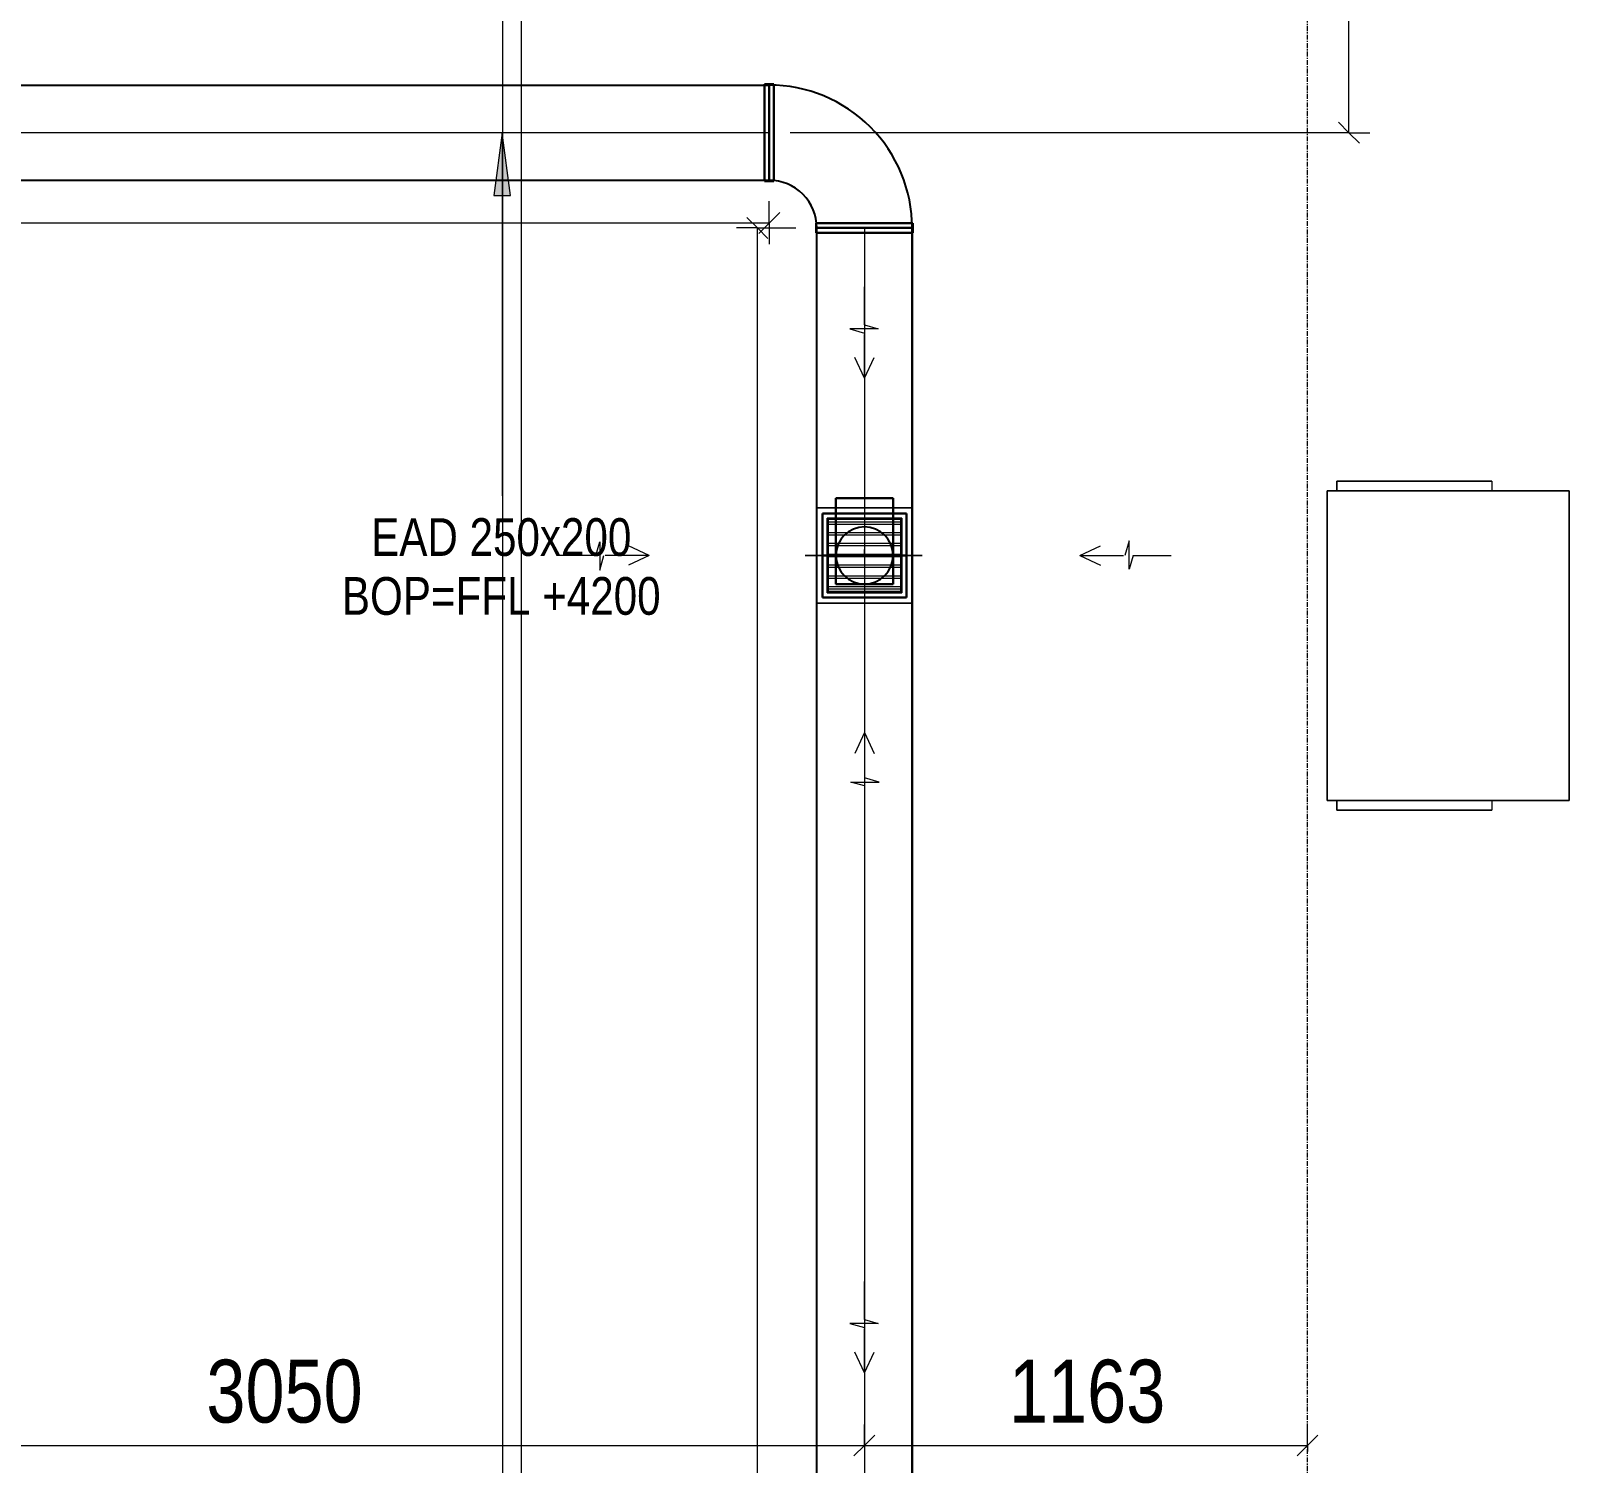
# Model space of a CAD drawing. Header units: millimetres. Extents: x -21807 to 17683, y 43568 to 60640.
# Drawn here: x 7551 to 11588, y 53122 to 56881 of the extents above; entities that cross this region are included whole.
import ezdxf

# ---------------------------------------------------------------- set-up
doc = ezdxf.new("R2010")
doc.units = ezdxf.units.MM
doc.linetypes.add('Grid Line', pattern=[22.225, 12.7, -3.175, 3.175, -3.175])
for name, color, linetype, lineweight in [('A-ANNO-DIMS', 7, 'Continuous', 9), ('A-ANNO-DIMS-110', 7, 'Continuous', 9), ('A-GENM', 7, 'Continuous', 5), ('A-WALL', 7, 'Continuous', 9), ('M-EQPM', 7, 'Continuous', 5), ('M-HVAC-CDFF', 7, 'Continuous', 5), ('M-HVAC-DUCT', 7, 'Continuous', 25), ('M-HVAC-DUCT-CNTR', 7, 'Continuous', 5), ('M-HVAC-DUCT-IDEN', 7, 'Continuous', 9), ('S-GRID', 7, 'Continuous', 9)]:
    doc.layers.add(name, color=color, linetype=linetype, lineweight=lineweight)
doc.styles.add('Arial_2', font='arial.ttf', dxfattribs={"width": 0.8, "height": 165})
doc.styles.add('Arial_5', font='arial.ttf', dxfattribs={"width": 0.8, "height": 99})
doc.dimstyles.new('AK_DIM_2_0_Arial_đỏ', dxfattribs={"dimscale": 304.8, "dimtxt": 168.342801, "dimasz": 0.180446, "dimexe": 0.180446, "dimexo": 0.180446, "dimgap": 0.036089, "dimtad": 1, "dimdec": 0, "dimzin": 0, "dimdsep": 46, "dimtxsty": 'Arial_2', "dimblk1": 'OBLIQUE', "dimblk2": 'OBLIQUE', "dimsah": 1, "dimcen": 0.09, "dimadec": 0, "dimazin": 0, "dimtfac": 1, "dimtdec": 4, "dimtix": 1, "dimtmove": 0, "dimatfit": 3, "dimfxl": 1, "dimtvp": 1, "dimtolj": 1, "dimtzin": 0, "dimarcsym": 2})

# ---------------------------------------------------------------- blocks, each defined once
blk = doc.blocks.new('AK-SGS-M3-A_rvt-1-MẶT BẰNG HỆ THỐNG GIÓ THẢI')
at = {"layer": 'A-WALL', "color": 253, "lineweight": 13, "true_color": 0xaaaaaa}
for p, q in [((8788.9, 58116.9), (8788.9, 45066.9)), ((8838.9, 45066.9), (8838.9, 57756.9))]:
    blk.add_line(p, q, dxfattribs=at)
at = {"layer": 'A-WALL', "color": 254, "lineweight": 13, "true_color": 0xcccccc}
for p, q in [((8788.9, 58116.9), (8788.9, 45066.9)), ((8838.9, 45066.9), (8838.9, 57756.9))]:
    blk.add_line(p, q, dxfattribs=at)
blk = doc.blocks.new('THẢI GIÓ TƯƠI - THẢI 250-2479535-MẶT BẰNG HỆ THỐNG GIÓ THẢI')
at = {"layer": 'A-GENM', "color": 34, "true_color": 0x994c00}
for p, q in [((0, 605), (0, 705)), ((-38.7, 594.6), (0, 583.6)), ((36.1, 594.6), (-38.7, 594.6)), ((0, 605), (36.1, 594.6)), ((0, 465), (0, 580)), ((0, 465), (-25.4, 519.4)), ((0, 465), (25.4, 519.4)), ((-705, 0), (-805, 0)), ((-705, 0), (-694.6, 36.1)), ((-694.6, 36.1), (-694.6, -38.7)), ((-694.6, -38.7), (-683.6, 0)), ((-565, 0), (-680, 0)), ((-565, 0), (-619.4, 25.4)), ((-565, 0), (-619.4, -25.4)), ((27.3, 0), (65, 0)), ((107.3, 0), (27.3, 0)), ((65, 0), (49.6, 0)), ((65, 0), (80.4, 0)), ((65, 0), (107.3, 0)), ((75.6, 0), (113.3, 0)), ((155.6, 0), (75.6, 0)), ((113.3, 0), (97.9, 0)), ((113.3, 0), (128.7, 0)), ((113.3, 0), (155.6, 0)), ((565, 0), (619.4, 25.4)), ((694.6, 38.7), (683.6, 0)), ((694.6, -36.1), (694.6, 38.7)), ((-151, 0), (-113.3, 0)), ((-71, 0), (-151, 0)), ((-113.3, 0), (-128.7, 0)), ((-113.3, 0), (-97.9, 0)), ((-113.3, 0), (-71, 0)), ((-102.7, 0), (-65, 0)), ((-22.7, 0), (-102.7, 0)), ((-65, 0), (-80.4, 0)), ((-65, 0), (-49.6, 0)), ((-65, 0), (-22.7, 0)), ((565, 0), (619.4, -25.4)), ((565, 0), (680, 0)), ((705, 0), (694.6, -36.1)), ((705, 0), (805, 0)), ((0, -465), (-25.4, -519.4)), ((0, -465), (25.4, -519.4)), ((0, -465), (0, -580)), ((-36.1, -594.6), (38.7, -594.6)), ((0, -605), (-36.1, -594.6)), ((38.7, -594.6), (0, -583.6)), ((0, -605), (0, -705))]:
    blk.add_line(p, q, dxfattribs=at)
at = {"layer": 'M-HVAC-CDFF', "color": 34, "true_color": 0x994c00}
for p, q in [((125, 125), (-125, 125)), ((-125, 125), (-125, -125)), ((-125, -125), (-125, 125)), ((-125, 125), (125, 125)), ((125, -125), (125, 125)), ((125, 125), (125, -125)), ((98, 98), (-98, 98)), ((-98, 98), (-98, -98)), ((-98, -98), (-98, 98)), ((-98, 98), (98, 98)), ((-95, -95), (-95, 95)), ((-95, 95), (95, 95)), ((95, 95), (-95, 95)), ((-95, 95), (-95, -95)), ((-95, -95), (-95, 95)), ((-95, 95), (95, 95)), ((95, 95), (-95, 95)), ((-95, 95), (-95, -95)), ((95, 87.6), (-95, 87.6)), ((-95, 82.4), (95, 82.4)), ((95, 95), (95, -95)), ((95, -95), (95, 95)), ((95, 95), (95, -95)), ((95, -95), (95, 95)), ((98, -98), (98, 98)), ((98, 98), (98, -98)), ((95, 59.3), (-95, 59.3)), ((-95, 54.1), (95, 54.1)), ((95, 30.9), (-95, 30.9)), ((-95, 25.7), (95, 25.7)), ((95, 2.6), (-95, 2.6)), ((-95, -2.6), (95, -2.6)), ((95, -25.7), (-95, -25.7)), ((-95, -30.9), (95, -30.9)), ((95, -54.1), (-95, -54.1)), ((-95, -59.3), (95, -59.3)), ((-98, -98), (98, -98)), ((98, -98), (-98, -98)), ((95, -82.4), (-95, -82.4)), ((-95, -87.6), (95, -87.6)), ((95, -95), (-95, -95)), ((-95, -95), (95, -95)), ((95, -95), (-95, -95)), ((-95, -95), (95, -95)), ((-125, -125), (125, -125)), ((125, -125), (-125, -125))]:
    blk.add_line(p, q, dxfattribs=at)
at = {"layer": 'M-HVAC-CDFF', "color": 34, "true_color": 0x994c00, "flags": 128}
for points in [[(-95, 85), (-95, 85.4), (-95, 85.8), (-95, 86.1), (-95, 86.5), (-95, 86.8), (-95, 87), (-95, 87.3), (-95, 87.4), (-95, 87.5), (-95, 87.6), (-95, 87.5), (-95, 87.4), (-95, 87.3), (-95, 87), (-95, 86.8), (-95, 86.5), (-95, 86.1), (-95, 85.8), (-95, 85.4), (-95, 85)], [(-95, 85), (-95, 84.6), (-95, 84.2), (-95, 83.9), (-95, 83.5), (-95, 83.2), (-95, 83), (-95, 82.7), (-95, 82.6), (-95, 82.5), (-95, 82.4), (-95, 82.5), (-95, 82.6), (-95, 82.7), (-95, 83), (-95, 83.2), (-95, 83.5), (-95, 83.9), (-95, 84.2), (-95, 84.6), (-95, 85)], [(95, 85), (95, 85.4), (95, 85.8), (95, 86.1), (95, 86.5), (95, 86.8), (95, 87), (95, 87.3), (95, 87.4), (95, 87.5), (95, 87.6), (95, 87.5), (95, 87.4), (95, 87.3), (95, 87), (95, 86.8), (95, 86.5), (95, 86.1), (95, 85.8), (95, 85.4), (95, 85)], [(95, 85), (95, 84.6), (95, 84.2), (95, 83.9), (95, 83.5), (95, 83.2), (95, 83), (95, 82.7), (95, 82.6), (95, 82.5), (95, 82.4), (95, 82.5), (95, 82.6), (95, 82.7), (95, 83), (95, 83.2), (95, 83.5), (95, 83.9), (95, 84.2), (95, 84.6), (95, 85)], [(-95, 56.7), (-95, 57.1), (-95, 57.4), (-95, 57.8), (-95, 58.1), (-95, 58.4), (-95, 58.7), (-95, 58.9), (-95, 59.1), (-95, 59.2), (-95, 59.3), (-95, 59.2), (-95, 59.1), (-95, 58.9), (-95, 58.7), (-95, 58.4), (-95, 58.1), (-95, 57.8), (-95, 57.4), (-95, 57.1), (-95, 56.7)], [(-95, 56.7), (-95, 56.3), (-95, 55.9), (-95, 55.5), (-95, 55.2), (-95, 54.9), (-95, 54.6), (-95, 54.4), (-95, 54.2), (-95, 54.1), (-95, 54.1), (-95, 54.1), (-95, 54.2), (-95, 54.4), (-95, 54.6), (-95, 54.9), (-95, 55.2), (-95, 55.5), (-95, 55.9), (-95, 56.3), (-95, 56.7)], [(95, 56.7), (95, 57.1), (95, 57.4), (95, 57.8), (95, 58.1), (95, 58.4), (95, 58.7), (95, 58.9), (95, 59.1), (95, 59.2), (95, 59.3), (95, 59.2), (95, 59.1), (95, 58.9), (95, 58.7), (95, 58.4), (95, 58.1), (95, 57.8), (95, 57.4), (95, 57.1), (95, 56.7)], [(95, 56.7), (95, 56.3), (95, 55.9), (95, 55.5), (95, 55.2), (95, 54.9), (95, 54.6), (95, 54.4), (95, 54.2), (95, 54.1), (95, 54.1), (95, 54.1), (95, 54.2), (95, 54.4), (95, 54.6), (95, 54.9), (95, 55.2), (95, 55.5), (95, 55.9), (95, 56.3), (95, 56.7)], [(-95, 28.3), (-95, 28.7), (-95, 29.1), (-95, 29.5), (-95, 29.8), (-95, 30.1), (-95, 30.4), (-95, 30.6), (-95, 30.8), (-95, 30.9), (-95, 30.9), (-95, 30.9), (-95, 30.8), (-95, 30.6), (-95, 30.4), (-95, 30.1), (-95, 29.8), (-95, 29.5), (-95, 29.1), (-95, 28.7), (-95, 28.3)], [(-95, 28.3), (-95, 27.9), (-95, 27.6), (-95, 27.2), (-95, 26.9), (-95, 26.6), (-95, 26.3), (-95, 26.1), (-95, 25.9), (-95, 25.8), (-95, 25.7), (-95, 25.8), (-95, 25.9), (-95, 26.1), (-95, 26.3), (-95, 26.6), (-95, 26.9), (-95, 27.2), (-95, 27.6), (-95, 27.9), (-95, 28.3)], [(-95, 0), (-95, 0.4), (-95, 0.8), (-95, 1.1), (-95, 1.5), (-95, 1.8), (-95, 2), (-95, 2.3), (-95, 2.4), (-95, 2.5), (-95, 2.6), (-95, 2.5), (-95, 2.4), (-95, 2.3), (-95, 2), (-95, 1.8), (-95, 1.5), (-95, 1.1), (-95, 0.8), (-95, 0.4), (-95, 0)], [(-95, 0), (-95, -0.4), (-95, -0.8), (-95, -1.1), (-95, -1.5), (-95, -1.8), (-95, -2), (-95, -2.3), (-95, -2.4), (-95, -2.5), (-95, -2.6), (-95, -2.5), (-95, -2.4), (-95, -2.3), (-95, -2), (-95, -1.8), (-95, -1.5), (-95, -1.1), (-95, -0.8), (-95, -0.4), (-95, 0)], [(95, 28.3), (95, 28.7), (95, 29.1), (95, 29.5), (95, 29.8), (95, 30.1), (95, 30.4), (95, 30.6), (95, 30.8), (95, 30.9), (95, 30.9), (95, 30.9), (95, 30.8), (95, 30.6), (95, 30.4), (95, 30.1), (95, 29.8), (95, 29.5), (95, 29.1), (95, 28.7), (95, 28.3)], [(95, 28.3), (95, 27.9), (95, 27.6), (95, 27.2), (95, 26.9), (95, 26.6), (95, 26.3), (95, 26.1), (95, 25.9), (95, 25.8), (95, 25.7), (95, 25.8), (95, 25.9), (95, 26.1), (95, 26.3), (95, 26.6), (95, 26.9), (95, 27.2), (95, 27.6), (95, 27.9), (95, 28.3)], [(95, 0), (95, 0.4), (95, 0.8), (95, 1.1), (95, 1.5), (95, 1.8), (95, 2), (95, 2.3), (95, 2.4), (95, 2.5), (95, 2.6), (95, 2.5), (95, 2.4), (95, 2.3), (95, 2), (95, 1.8), (95, 1.5), (95, 1.1), (95, 0.8), (95, 0.4), (95, 0)], [(95, 0), (95, -0.4), (95, -0.8), (95, -1.1), (95, -1.5), (95, -1.8), (95, -2), (95, -2.3), (95, -2.4), (95, -2.5), (95, -2.6), (95, -2.5), (95, -2.4), (95, -2.3), (95, -2), (95, -1.8), (95, -1.5), (95, -1.1), (95, -0.8), (95, -0.4), (95, 0)], [(-95, -28.3), (-95, -27.9), (-95, -27.6), (-95, -27.2), (-95, -26.9), (-95, -26.6), (-95, -26.3), (-95, -26.1), (-95, -25.9), (-95, -25.8), (-95, -25.7), (-95, -25.8), (-95, -25.9), (-95, -26.1), (-95, -26.3), (-95, -26.6), (-95, -26.9), (-95, -27.2), (-95, -27.6), (-95, -27.9), (-95, -28.3)], [(-95, -28.3), (-95, -28.7), (-95, -29.1), (-95, -29.5), (-95, -29.8), (-95, -30.1), (-95, -30.4), (-95, -30.6), (-95, -30.8), (-95, -30.9), (-95, -30.9), (-95, -30.9), (-95, -30.8), (-95, -30.6), (-95, -30.4), (-95, -30.1), (-95, -29.8), (-95, -29.5), (-95, -29.1), (-95, -28.7), (-95, -28.3)], [(95, -28.3), (95, -27.9), (95, -27.6), (95, -27.2), (95, -26.9), (95, -26.6), (95, -26.3), (95, -26.1), (95, -25.9), (95, -25.8), (95, -25.7), (95, -25.8), (95, -25.9), (95, -26.1), (95, -26.3), (95, -26.6), (95, -26.9), (95, -27.2), (95, -27.6), (95, -27.9), (95, -28.3)], [(95, -28.3), (95, -28.7), (95, -29.1), (95, -29.5), (95, -29.8), (95, -30.1), (95, -30.4), (95, -30.6), (95, -30.8), (95, -30.9), (95, -30.9), (95, -30.9), (95, -30.8), (95, -30.6), (95, -30.4), (95, -30.1), (95, -29.8), (95, -29.5), (95, -29.1), (95, -28.7), (95, -28.3)], [(-95, -56.7), (-95, -56.3), (-95, -55.9), (-95, -55.5), (-95, -55.2), (-95, -54.9), (-95, -54.6), (-95, -54.4), (-95, -54.2), (-95, -54.1), (-95, -54.1), (-95, -54.1), (-95, -54.2), (-95, -54.4), (-95, -54.6), (-95, -54.9), (-95, -55.2), (-95, -55.5), (-95, -55.9), (-95, -56.3), (-95, -56.7)], [(-95, -56.7), (-95, -57.1), (-95, -57.4), (-95, -57.8), (-95, -58.1), (-95, -58.4), (-95, -58.7), (-95, -58.9), (-95, -59.1), (-95, -59.2), (-95, -59.3), (-95, -59.2), (-95, -59.1), (-95, -58.9), (-95, -58.7), (-95, -58.4), (-95, -58.1), (-95, -57.8), (-95, -57.4), (-95, -57.1), (-95, -56.7)], [(95, -56.7), (95, -56.3), (95, -55.9), (95, -55.5), (95, -55.2), (95, -54.9), (95, -54.6), (95, -54.4), (95, -54.2), (95, -54.1), (95, -54.1), (95, -54.1), (95, -54.2), (95, -54.4), (95, -54.6), (95, -54.9), (95, -55.2), (95, -55.5), (95, -55.9), (95, -56.3), (95, -56.7)], [(95, -56.7), (95, -57.1), (95, -57.4), (95, -57.8), (95, -58.1), (95, -58.4), (95, -58.7), (95, -58.9), (95, -59.1), (95, -59.2), (95, -59.3), (95, -59.2), (95, -59.1), (95, -58.9), (95, -58.7), (95, -58.4), (95, -58.1), (95, -57.8), (95, -57.4), (95, -57.1), (95, -56.7)], [(-95, -85), (-95, -84.6), (-95, -84.2), (-95, -83.9), (-95, -83.5), (-95, -83.2), (-95, -83), (-95, -82.7), (-95, -82.6), (-95, -82.5), (-95, -82.4), (-95, -82.5), (-95, -82.6), (-95, -82.7), (-95, -83), (-95, -83.2), (-95, -83.5), (-95, -83.9), (-95, -84.2), (-95, -84.6), (-95, -85)], [(-95, -85), (-95, -85.4), (-95, -85.8), (-95, -86.1), (-95, -86.5), (-95, -86.8), (-95, -87), (-95, -87.3), (-95, -87.4), (-95, -87.5), (-95, -87.6), (-95, -87.5), (-95, -87.4), (-95, -87.3), (-95, -87), (-95, -86.8), (-95, -86.5), (-95, -86.1), (-95, -85.8), (-95, -85.4), (-95, -85)], [(95, -85), (95, -84.6), (95, -84.2), (95, -83.9), (95, -83.5), (95, -83.2), (95, -83), (95, -82.7), (95, -82.6), (95, -82.5), (95, -82.4), (95, -82.5), (95, -82.6), (95, -82.7), (95, -83), (95, -83.2), (95, -83.5), (95, -83.9), (95, -84.2), (95, -84.6), (95, -85)], [(95, -85), (95, -85.4), (95, -85.8), (95, -86.1), (95, -86.5), (95, -86.8), (95, -87), (95, -87.3), (95, -87.4), (95, -87.5), (95, -87.6), (95, -87.5), (95, -87.4), (95, -87.3), (95, -87), (95, -86.8), (95, -86.5), (95, -86.1), (95, -85.8), (95, -85.4), (95, -85)]]:
    blk.add_lwpolyline(points, dxfattribs=at)
blk = doc.blocks.new('THẢI GIÓ TƯƠI - THẢI 250-1945779-MẶT BẰNG HỆ THỐNG GIÓ THẢI')
at = {"layer": 'A-GENM', "color": 34, "true_color": 0x994c00}
for p, q in [((0, 605), (0, 705)), ((-38.7, 594.6), (0, 583.6)), ((36.1, 594.6), (-38.7, 594.6)), ((0, 605), (36.1, 594.6)), ((0, 465), (0, 580)), ((0, 465), (-25.4, 519.4)), ((0, 465), (25.4, 519.4)), ((-705, 0), (-805, 0)), ((-705, 0), (-694.6, 36.1)), ((-694.6, 36.1), (-694.6, -38.7)), ((-694.6, -38.7), (-683.6, 0)), ((-565, 0), (-680, 0)), ((-565, 0), (-619.4, 25.4)), ((-565, 0), (-619.4, -25.4)), ((27.3, 0), (65, 0)), ((107.3, 0), (27.3, 0)), ((65, 0), (49.6, 0)), ((65, 0), (80.4, 0)), ((65, 0), (107.3, 0)), ((75.6, 0), (113.3, 0)), ((155.6, 0), (75.6, 0)), ((113.3, 0), (97.9, 0)), ((113.3, 0), (128.7, 0)), ((113.3, 0), (155.6, 0)), ((565, 0), (619.4, 25.4)), ((694.6, 38.7), (683.6, 0)), ((694.6, -36.1), (694.6, 38.7)), ((-151, 0), (-113.3, 0)), ((-71, 0), (-151, 0)), ((-113.3, 0), (-128.7, 0)), ((-113.3, 0), (-97.9, 0)), ((-113.3, 0), (-71, 0)), ((-102.7, 0), (-65, 0)), ((-22.7, 0), (-102.7, 0)), ((-65, 0), (-80.4, 0)), ((-65, 0), (-49.6, 0)), ((-65, 0), (-22.7, 0)), ((565, 0), (619.4, -25.4)), ((565, 0), (680, 0)), ((705, 0), (694.6, -36.1)), ((705, 0), (805, 0)), ((0, -465), (-25.4, -519.4)), ((0, -465), (25.4, -519.4)), ((0, -465), (0, -580)), ((-36.1, -594.6), (38.7, -594.6)), ((0, -605), (-36.1, -594.6)), ((38.7, -594.6), (0, -583.6)), ((0, -605), (0, -705))]:
    blk.add_line(p, q, dxfattribs=at)
at = {"layer": 'M-HVAC-CDFF', "color": 34, "true_color": 0x994c00}
for p, q in [((125, 125), (-125, 125)), ((-125, 125), (-125, -125)), ((-125, -125), (-125, 125)), ((-125, 125), (125, 125)), ((125, -125), (125, 125)), ((125, 125), (125, -125)), ((98, 98), (-98, 98)), ((-98, 98), (-98, -98)), ((-98, -98), (-98, 98)), ((-98, 98), (98, 98)), ((-95, -95), (-95, 95)), ((-95, 95), (95, 95)), ((95, 95), (-95, 95)), ((-95, 95), (-95, -95)), ((-95, -95), (-95, 95)), ((-95, 95), (95, 95)), ((95, 95), (-95, 95)), ((-95, 95), (-95, -95)), ((95, 87.6), (-95, 87.6)), ((-95, 82.4), (95, 82.4)), ((95, 95), (95, -95)), ((95, -95), (95, 95)), ((95, 95), (95, -95)), ((95, -95), (95, 95)), ((98, -98), (98, 98)), ((98, 98), (98, -98)), ((95, 59.3), (-95, 59.3)), ((-95, 54.1), (95, 54.1)), ((95, 30.9), (-95, 30.9)), ((-95, 25.7), (95, 25.7)), ((95, 2.6), (-95, 2.6)), ((-95, -2.6), (95, -2.6)), ((95, -25.7), (-95, -25.7)), ((-95, -30.9), (95, -30.9)), ((95, -54.1), (-95, -54.1)), ((-95, -59.3), (95, -59.3)), ((-98, -98), (98, -98)), ((98, -98), (-98, -98)), ((95, -82.4), (-95, -82.4)), ((-95, -87.6), (95, -87.6)), ((95, -95), (-95, -95)), ((-95, -95), (95, -95)), ((95, -95), (-95, -95)), ((-95, -95), (95, -95)), ((-125, -125), (125, -125)), ((125, -125), (-125, -125))]:
    blk.add_line(p, q, dxfattribs=at)
at = {"layer": 'M-HVAC-CDFF', "color": 34, "true_color": 0x994c00, "flags": 128}
for points in [[(-95, 85), (-95, 85.4), (-95, 85.8), (-95, 86.1), (-95, 86.5), (-95, 86.8), (-95, 87), (-95, 87.3), (-95, 87.4), (-95, 87.5), (-95, 87.6), (-95, 87.5), (-95, 87.4), (-95, 87.3), (-95, 87), (-95, 86.8), (-95, 86.5), (-95, 86.1), (-95, 85.8), (-95, 85.4), (-95, 85)], [(-95, 85), (-95, 84.6), (-95, 84.2), (-95, 83.9), (-95, 83.5), (-95, 83.2), (-95, 83), (-95, 82.7), (-95, 82.6), (-95, 82.5), (-95, 82.4), (-95, 82.5), (-95, 82.6), (-95, 82.7), (-95, 83), (-95, 83.2), (-95, 83.5), (-95, 83.9), (-95, 84.2), (-95, 84.6), (-95, 85)], [(95, 85), (95, 85.4), (95, 85.8), (95, 86.1), (95, 86.5), (95, 86.8), (95, 87), (95, 87.3), (95, 87.4), (95, 87.5), (95, 87.6), (95, 87.5), (95, 87.4), (95, 87.3), (95, 87), (95, 86.8), (95, 86.5), (95, 86.1), (95, 85.8), (95, 85.4), (95, 85)], [(95, 85), (95, 84.6), (95, 84.2), (95, 83.9), (95, 83.5), (95, 83.2), (95, 83), (95, 82.7), (95, 82.6), (95, 82.5), (95, 82.4), (95, 82.5), (95, 82.6), (95, 82.7), (95, 83), (95, 83.2), (95, 83.5), (95, 83.9), (95, 84.2), (95, 84.6), (95, 85)], [(-95, 56.7), (-95, 57.1), (-95, 57.4), (-95, 57.8), (-95, 58.1), (-95, 58.4), (-95, 58.7), (-95, 58.9), (-95, 59.1), (-95, 59.2), (-95, 59.3), (-95, 59.2), (-95, 59.1), (-95, 58.9), (-95, 58.7), (-95, 58.4), (-95, 58.1), (-95, 57.8), (-95, 57.4), (-95, 57.1), (-95, 56.7)], [(-95, 56.7), (-95, 56.3), (-95, 55.9), (-95, 55.5), (-95, 55.2), (-95, 54.9), (-95, 54.6), (-95, 54.4), (-95, 54.2), (-95, 54.1), (-95, 54.1), (-95, 54.1), (-95, 54.2), (-95, 54.4), (-95, 54.6), (-95, 54.9), (-95, 55.2), (-95, 55.5), (-95, 55.9), (-95, 56.3), (-95, 56.7)], [(95, 56.7), (95, 57.1), (95, 57.4), (95, 57.8), (95, 58.1), (95, 58.4), (95, 58.7), (95, 58.9), (95, 59.1), (95, 59.2), (95, 59.3), (95, 59.2), (95, 59.1), (95, 58.9), (95, 58.7), (95, 58.4), (95, 58.1), (95, 57.8), (95, 57.4), (95, 57.1), (95, 56.7)], [(95, 56.7), (95, 56.3), (95, 55.9), (95, 55.5), (95, 55.2), (95, 54.9), (95, 54.6), (95, 54.4), (95, 54.2), (95, 54.1), (95, 54.1), (95, 54.1), (95, 54.2), (95, 54.4), (95, 54.6), (95, 54.9), (95, 55.2), (95, 55.5), (95, 55.9), (95, 56.3), (95, 56.7)], [(-95, 28.3), (-95, 28.7), (-95, 29.1), (-95, 29.5), (-95, 29.8), (-95, 30.1), (-95, 30.4), (-95, 30.6), (-95, 30.8), (-95, 30.9), (-95, 30.9), (-95, 30.9), (-95, 30.8), (-95, 30.6), (-95, 30.4), (-95, 30.1), (-95, 29.8), (-95, 29.5), (-95, 29.1), (-95, 28.7), (-95, 28.3)], [(-95, 28.3), (-95, 27.9), (-95, 27.6), (-95, 27.2), (-95, 26.9), (-95, 26.6), (-95, 26.3), (-95, 26.1), (-95, 25.9), (-95, 25.8), (-95, 25.7), (-95, 25.8), (-95, 25.9), (-95, 26.1), (-95, 26.3), (-95, 26.6), (-95, 26.9), (-95, 27.2), (-95, 27.6), (-95, 27.9), (-95, 28.3)], [(-95, 0), (-95, 0.4), (-95, 0.8), (-95, 1.1), (-95, 1.5), (-95, 1.8), (-95, 2), (-95, 2.3), (-95, 2.4), (-95, 2.5), (-95, 2.6), (-95, 2.5), (-95, 2.4), (-95, 2.3), (-95, 2), (-95, 1.8), (-95, 1.5), (-95, 1.1), (-95, 0.8), (-95, 0.4), (-95, 0)], [(-95, 0), (-95, -0.4), (-95, -0.8), (-95, -1.1), (-95, -1.5), (-95, -1.8), (-95, -2), (-95, -2.3), (-95, -2.4), (-95, -2.5), (-95, -2.6), (-95, -2.5), (-95, -2.4), (-95, -2.3), (-95, -2), (-95, -1.8), (-95, -1.5), (-95, -1.1), (-95, -0.8), (-95, -0.4), (-95, 0)], [(95, 28.3), (95, 28.7), (95, 29.1), (95, 29.5), (95, 29.8), (95, 30.1), (95, 30.4), (95, 30.6), (95, 30.8), (95, 30.9), (95, 30.9), (95, 30.9), (95, 30.8), (95, 30.6), (95, 30.4), (95, 30.1), (95, 29.8), (95, 29.5), (95, 29.1), (95, 28.7), (95, 28.3)], [(95, 28.3), (95, 27.9), (95, 27.6), (95, 27.2), (95, 26.9), (95, 26.6), (95, 26.3), (95, 26.1), (95, 25.9), (95, 25.8), (95, 25.7), (95, 25.8), (95, 25.9), (95, 26.1), (95, 26.3), (95, 26.6), (95, 26.9), (95, 27.2), (95, 27.6), (95, 27.9), (95, 28.3)], [(95, 0), (95, 0.4), (95, 0.8), (95, 1.1), (95, 1.5), (95, 1.8), (95, 2), (95, 2.3), (95, 2.4), (95, 2.5), (95, 2.6), (95, 2.5), (95, 2.4), (95, 2.3), (95, 2), (95, 1.8), (95, 1.5), (95, 1.1), (95, 0.8), (95, 0.4), (95, 0)], [(95, 0), (95, -0.4), (95, -0.8), (95, -1.1), (95, -1.5), (95, -1.8), (95, -2), (95, -2.3), (95, -2.4), (95, -2.5), (95, -2.6), (95, -2.5), (95, -2.4), (95, -2.3), (95, -2), (95, -1.8), (95, -1.5), (95, -1.1), (95, -0.8), (95, -0.4), (95, 0)], [(-95, -28.3), (-95, -27.9), (-95, -27.6), (-95, -27.2), (-95, -26.9), (-95, -26.6), (-95, -26.3), (-95, -26.1), (-95, -25.9), (-95, -25.8), (-95, -25.7), (-95, -25.8), (-95, -25.9), (-95, -26.1), (-95, -26.3), (-95, -26.6), (-95, -26.9), (-95, -27.2), (-95, -27.6), (-95, -27.9), (-95, -28.3)], [(-95, -28.3), (-95, -28.7), (-95, -29.1), (-95, -29.5), (-95, -29.8), (-95, -30.1), (-95, -30.4), (-95, -30.6), (-95, -30.8), (-95, -30.9), (-95, -30.9), (-95, -30.9), (-95, -30.8), (-95, -30.6), (-95, -30.4), (-95, -30.1), (-95, -29.8), (-95, -29.5), (-95, -29.1), (-95, -28.7), (-95, -28.3)], [(95, -28.3), (95, -27.9), (95, -27.6), (95, -27.2), (95, -26.9), (95, -26.6), (95, -26.3), (95, -26.1), (95, -25.9), (95, -25.8), (95, -25.7), (95, -25.8), (95, -25.9), (95, -26.1), (95, -26.3), (95, -26.6), (95, -26.9), (95, -27.2), (95, -27.6), (95, -27.9), (95, -28.3)], [(95, -28.3), (95, -28.7), (95, -29.1), (95, -29.5), (95, -29.8), (95, -30.1), (95, -30.4), (95, -30.6), (95, -30.8), (95, -30.9), (95, -30.9), (95, -30.9), (95, -30.8), (95, -30.6), (95, -30.4), (95, -30.1), (95, -29.8), (95, -29.5), (95, -29.1), (95, -28.7), (95, -28.3)], [(-95, -56.7), (-95, -56.3), (-95, -55.9), (-95, -55.5), (-95, -55.2), (-95, -54.9), (-95, -54.6), (-95, -54.4), (-95, -54.2), (-95, -54.1), (-95, -54.1), (-95, -54.1), (-95, -54.2), (-95, -54.4), (-95, -54.6), (-95, -54.9), (-95, -55.2), (-95, -55.5), (-95, -55.9), (-95, -56.3), (-95, -56.7)], [(-95, -56.7), (-95, -57.1), (-95, -57.4), (-95, -57.8), (-95, -58.1), (-95, -58.4), (-95, -58.7), (-95, -58.9), (-95, -59.1), (-95, -59.2), (-95, -59.3), (-95, -59.2), (-95, -59.1), (-95, -58.9), (-95, -58.7), (-95, -58.4), (-95, -58.1), (-95, -57.8), (-95, -57.4), (-95, -57.1), (-95, -56.7)], [(95, -56.7), (95, -56.3), (95, -55.9), (95, -55.5), (95, -55.2), (95, -54.9), (95, -54.6), (95, -54.4), (95, -54.2), (95, -54.1), (95, -54.1), (95, -54.1), (95, -54.2), (95, -54.4), (95, -54.6), (95, -54.9), (95, -55.2), (95, -55.5), (95, -55.9), (95, -56.3), (95, -56.7)], [(95, -56.7), (95, -57.1), (95, -57.4), (95, -57.8), (95, -58.1), (95, -58.4), (95, -58.7), (95, -58.9), (95, -59.1), (95, -59.2), (95, -59.3), (95, -59.2), (95, -59.1), (95, -58.9), (95, -58.7), (95, -58.4), (95, -58.1), (95, -57.8), (95, -57.4), (95, -57.1), (95, -56.7)], [(-95, -85), (-95, -84.6), (-95, -84.2), (-95, -83.9), (-95, -83.5), (-95, -83.2), (-95, -83), (-95, -82.7), (-95, -82.6), (-95, -82.5), (-95, -82.4), (-95, -82.5), (-95, -82.6), (-95, -82.7), (-95, -83), (-95, -83.2), (-95, -83.5), (-95, -83.9), (-95, -84.2), (-95, -84.6), (-95, -85)], [(-95, -85), (-95, -85.4), (-95, -85.8), (-95, -86.1), (-95, -86.5), (-95, -86.8), (-95, -87), (-95, -87.3), (-95, -87.4), (-95, -87.5), (-95, -87.6), (-95, -87.5), (-95, -87.4), (-95, -87.3), (-95, -87), (-95, -86.8), (-95, -86.5), (-95, -86.1), (-95, -85.8), (-95, -85.4), (-95, -85)], [(95, -85), (95, -84.6), (95, -84.2), (95, -83.9), (95, -83.5), (95, -83.2), (95, -83), (95, -82.7), (95, -82.6), (95, -82.5), (95, -82.4), (95, -82.5), (95, -82.6), (95, -82.7), (95, -83), (95, -83.2), (95, -83.5), (95, -83.9), (95, -84.2), (95, -84.6), (95, -85)], [(95, -85), (95, -85.4), (95, -85.8), (95, -86.1), (95, -86.5), (95, -86.8), (95, -87), (95, -87.3), (95, -87.4), (95, -87.5), (95, -87.6), (95, -87.5), (95, -87.4), (95, -87.3), (95, -87), (95, -86.8), (95, -86.5), (95, -86.1), (95, -85.8), (95, -85.4), (95, -85)]]:
    blk.add_lwpolyline(points, dxfattribs=at)
blk = doc.blocks.new('Cut_ChuNhat_NepC - 1 W-2238681-MẶT BẰNG HỆ THỐNG GIÓ THẢI')
at = {"layer": 'M-HVAC-DUCT', "color": 34, "true_color": 0x994c00}
for p, q in [((-127, 262.5), (127, 262.5)), ((127, 262.5), (-127, 262.5)), ((-127, 262.5), (-127, 237.5)), ((-127, 237.5), (-127, 262.5)), ((-125, 250), (125, 250)), ((125, 250), (-125, 250)), ((127, 237.5), (127, 262.5)), ((127, 237.5), (127, 262.5)), ((-127, 237.5), (127, 237.5)), ((127, 237.5), (-127, 237.5)), ((-262.5, -127), (-262.5, 127)), ((-262.5, 127), (-262.5, -127)), ((-262.5, 127), (-237.5, 127)), ((-262.5, 127), (-237.5, 127)), ((-250, 125), (-250, -125)), ((-250, -125), (-250, 125)), ((-237.5, -127), (-237.5, 127)), ((-237.5, 127), (-237.5, -127)), ((-237.5, -127), (-262.5, -127)), ((-262.5, -127), (-237.5, -127))]:
    blk.add_line(p, q, dxfattribs=at)
for radius in [125, 125, 375, 375]:
    blk.add_arc((-250, 250), radius, 270, 0.0006, dxfattribs=at)
blk = doc.blocks.new('ConThu_VuongTron_NepC1 - Standard-2479584-MẶT BẰNG HỆ THỐNG GIÓ THẢI')
at = {"layer": 'M-HVAC-DUCT', "color": 34, "true_color": 0x994c00}
for p, q in [((9628.9, 53004.3), (9848.9, 53004.3)), ((9628.9, 52784.3), (9628.9, 53004.3)), ((9848.9, 53004.3), (9628.9, 53004.3)), ((9628.9, 53004.3), (9628.9, 52784.3)), ((9628.9, 52784.3), (9628.9, 53004.3)), ((9628.9, 53004.3), (9848.9, 53004.3)), ((9848.9, 53004.3), (9848.9, 52784.3)), ((9848.9, 52784.3), (9848.9, 53004.3)), ((9848.9, 53004.3), (9848.9, 52784.3)), ((9628.9, 52894.3), (9738.9, 52894.3)), ((9701.4, 52894.3), (9628.9, 52894.3)), ((9738.9, 52894.3), (9848.9, 52894.3)), ((9848.9, 52894.3), (9776.4, 52894.3)), ((9848.9, 52784.3), (9628.9, 52784.3)), ((9628.9, 52784.3), (9848.9, 52784.3)), ((9848.9, 52784.3), (9628.9, 52784.3))]:
    blk.add_line(p, q, dxfattribs=at)
for start, end in [(90, 180), (90, 180), (90, 180), (0, 90), (0, 90), (0, 90), (180, 270), (180, 270), (180, 270), (270, 0), (270, 0), (270, 0)]:
    blk.add_arc((9738.9, 52894.3), 75, start, end, dxfattribs=at)
blk = doc.blocks.new('ChanRe_VuongTron_TDC - Standard-2479839-MẶT BẰNG HỆ THỐNG GIÓ THẢI')
at = {"layer": 'M-HVAC-DUCT', "color": 34, "true_color": 0x994c00}
for p, q in [((9813.9, 53044.3), (9663.9, 53044.3)), ((9663.9, 52894.3), (9663.9, 53044.3)), ((9663.9, 53044.3), (9663.9, 52819.3)), ((9663.9, 52819.3), (9663.9, 53044.3)), ((9663.9, 53044.3), (9663.9, 52819.3)), ((9663.9, 53044.3), (9813.9, 53044.3)), ((9813.9, 53044.3), (9663.9, 53044.3)), ((9813.9, 53044.3), (9813.9, 52894.3)), ((9813.9, 52819.3), (9813.9, 53044.3)), ((9813.9, 53044.3), (9813.9, 52819.3)), ((9813.9, 52819.3), (9813.9, 53044.3)), ((9663.9, 52819.3), (9663.9, 52894.3)), ((9813.9, 52819.3), (9813.9, 52894.3)), ((9663.9, 52819.3), (9813.9, 52819.3)), ((9813.9, 52819.3), (9663.9, 52819.3)), ((9663.9, 52819.3), (9813.9, 52819.3))]:
    blk.add_line(p, q, dxfattribs=at)
for start, end in [(0, 180), (90, 270), (90, 270), (270, 90), (270, 90), (180, 360)]:
    blk.add_arc((9738.9, 52894.3), 75, start, end, dxfattribs=at)
blk = doc.blocks.new('AHU Filter - Panel - Angle - For 3 Square Feet of Coil-2285276-MẶT BẰNG HỆ THỐNG GIÓ THẢI')
at = {"layer": 'M-EQPM'}
for p, q in [((406.4, 635), (-406.4, 635)), ((-406.4, 635), (-406.4, 0)), ((-406.4, 0), (-406.4, 635)), ((-406.4, 635), (406.4, 635)), ((-406.4, 635), (406.4, 635)), ((-406.4, 635), (-406.4, 0)), ((406.4, 0), (406.4, 635)), ((406.4, 635), (406.4, 0)), ((406.4, 635), (406.4, 0)), ((-431.8, 25.4), (-431.8, 431.8)), ((-431.8, 431.8), (-431.8, 25.4)), ((-431.8, 431.8), (-406.4, 431.8)), ((-431.8, 431.8), (-406.4, 431.8)), ((-431.8, 431.8), (-431.8, 25.4)), ((-431.8, 431.8), (-406.4, 431.8)), ((-406.4, 25.4), (-406.4, 431.8)), ((-406.4, 431.8), (-406.4, 25.4)), ((406.4, 25.4), (406.4, 431.8)), ((406.4, 431.8), (406.4, 25.4)), ((406.4, 431.8), (431.8, 431.8)), ((406.4, 431.8), (431.8, 431.8)), ((406.4, 431.8), (431.8, 431.8)), ((431.8, 25.4), (431.8, 431.8)), ((431.8, 431.8), (431.8, 25.4)), ((431.8, 431.8), (431.8, 25.4)), ((-406.4, 25.4), (-431.8, 25.4)), ((-431.8, 25.4), (-406.4, 25.4)), ((-431.8, 25.4), (-406.4, 25.4)), ((431.8, 25.4), (406.4, 25.4)), ((406.4, 25.4), (431.8, 25.4)), ((406.4, 25.4), (431.8, 25.4)), ((-406.4, 0), (406.4, 0)), ((406.4, 0), (-406.4, 0)), ((-406.4, 0), (406.4, 0))]:
    blk.add_line(p, q, dxfattribs=at)
blk = doc.blocks.new('AK-SGS-M3-Hrvt_rvt-1-MẶT BẰNG HỆ THỐNG GIÓ THẢI')
at = {"layer": 'M-HVAC-DUCT', "color": 34, "true_color": 0x994c00}
for p, q in [((4273.7, 56738.6), (9488.9, 56738.7)), ((4273.7, 56738.6), (9488.9, 56738.7)), ((9488.9, 56488.7), (9488.9, 56738.7)), ((9488.9, 56738.7), (9488.9, 56488.7)), ((9488.9, 56488.7), (4273.7, 56488.6)), ((4273.7, 56488.6), (9488.9, 56488.7)), ((9863.9, 56363.7), (9613.9, 56363.7)), ((9613.9, 56363.7), (9863.9, 56363.7)), ((9613.9, 44883.3), (9613.9, 56363.7)), ((9613.9, 44883.3), (9613.9, 56363.7)), ((9863.9, 56363.7), (9863.9, 44883.3)), ((9863.9, 44883.3), (9863.9, 56363.7))]:
    blk.add_line(p, q, dxfattribs=at)
at = {"layer": 'M-HVAC-DUCT-CNTR', "color": 34, "true_color": 0x994c00}
for p, q in [((9488.9, 56613.7), (4273.7, 56613.6)), ((9738.9, 56363.7), (9738.9, 44883.3))]:
    blk.add_line(p, q, dxfattribs=at)
blk.add_open_spline([(9738.9, 55504.3), (9738.9, 55504.3), (9738.9, 55525.5), (9738.9, 55512.2), (9738.9, 55504.3), (9738.9, 55504.3)], degree=3, knots=[0, 0, 0, 0, 4.134671, 6.077088, 9.842281, 9.842281, 9.842281, 9.842281], dxfattribs=at)
at = {"layer": 'M-EQPM', "color": 34, "lineweight": 25, "true_color": 0x994c00, "rotation": 270.0000000000001}
blk.add_blockref('AHU Filter - Panel - Angle - For 3 Square Feet of Coil-2285276-MẶT BẰNG HỆ THỐNG GIÓ THẢI', (10953.2, 55267.2), dxfattribs=at)
at = {"layer": 'M-HVAC-CDFF', "color": 34, "lineweight": 25, "true_color": 0x994c00, "rotation": 180}
for name, p in [('THẢI GIÓ TƯƠI - THẢI 250-1945779-MẶT BẰNG HỆ THỐNG GIÓ THẢI', (9738.9, 55504.3)), ('THẢI GIÓ TƯƠI - THẢI 250-2479535-MẶT BẰNG HỆ THỐNG GIÓ THẢI', (9738.9, 52894.3))]:
    blk.add_blockref(name, p, dxfattribs=at)
at = {"layer": 'M-HVAC-DUCT', "color": 34, "lineweight": 25, "true_color": 0x994c00, "rotation": 90.00000000000011}
blk.add_blockref('Cut_ChuNhat_NepC - 1 W-2238681-MẶT BẰNG HỆ THỐNG GIÓ THẢI', (9738.9, 56613.7), dxfattribs=at)
at = {"layer": 'M-HVAC-DUCT', "color": 34, "lineweight": 25, "true_color": 0x994c00}
for name in ['ChanRe_VuongTron_TDC - Standard-2479839-MẶT BẰNG HỆ THỐNG GIÓ THẢI', 'ConThu_VuongTron_NepC1 - Standard-2479584-MẶT BẰNG HỆ THỐNG GIÓ THẢI']:
    blk.add_blockref(name, (0, 2610), dxfattribs=at)
blk = doc.blocks.new('DIMBLOCK12-MẶT BẰNG HỆ THỐNG GIÓ THẢI')
at = {"layer": 'A-ANNO-DIMS-110', "color": 1, "true_color": 0xff0000}
for p, q in [((6688.9, 53168.5), (6688.9, 53223.5)), ((9738.9, 53168.5), (9738.9, 53223.5)), ((6688.9, 53168.5), (6661.4, 53141)), ((6688.9, 53168.5), (6716.4, 53196)), ((6688.9, 53168.5), (9738.9, 53168.5)), ((6688.9, 53168.5), (6688.9, 53152.4)), ((9738.9, 53168.5), (9711.4, 53141)), ((9738.9, 53168.5), (9766.4, 53196)), ((9738.9, 53168.5), (9738.9, 53152.4))]:
    blk.add_line(p, q, dxfattribs=at)
at = {"layer": 'A-ANNO-DIMS-110', "color": 0, "insert": (8011.9, 53393.7), "char_height": 165, "width": 484.827, "attachment_point": 1, "line_spacing_factor": 0.941778, "style": 'Arial_2'}
blk.add_mtext('3050', dxfattribs=at)
blk = doc.blocks.new('_Oblique')
at = {"color": 0, "linetype": 'ByBlock', "lineweight": -2}
blk.add_line((-0.5, -0.5), (0.5, 0.5), dxfattribs=at)
blk = doc.blocks.new('DIMBLOCK13-MẶT BẰNG HỆ THỐNG GIÓ THẢI')
at = {"layer": 'A-ANNO-DIMS-110', "color": 1, "true_color": 0xff0000}
for p, q in [((9738.9, 53168.5), (9738.9, 53223.5)), ((10901.4, 53168.5), (10901.4, 53223.5)), ((9738.9, 53168.5), (9711.4, 53141)), ((9738.9, 53168.5), (9766.4, 53196)), ((9738.9, 53168.5), (10901.4, 53168.5)), ((9738.9, 53168.5), (9738.9, 53152.4)), ((10901.4, 53168.5), (10873.9, 53141)), ((10901.4, 53168.5), (10928.9, 53196)), ((10901.4, 53168.5), (10901.4, 53152.4))]:
    blk.add_line(p, q, dxfattribs=at)
at = {"layer": 'A-ANNO-DIMS-110', "color": 0, "insert": (10118.1, 53393.7), "char_height": 165, "width": 484.827, "attachment_point": 1, "line_spacing_factor": 0.941778, "style": 'Arial_2'}
blk.add_mtext('1163', dxfattribs=at)
blk = doc.blocks.new('DIMBLOCK14-MẶT BẰNG HỆ THỐNG GIÓ THẢI')
at = {"layer": 'A-ANNO-DIMS-110', "color": 1, "true_color": 0xff0000}
for p, q in [((11010, 58436.9), (10982.5, 58464.4)), ((11010, 58436.9), (10955, 58436.9)), ((11010, 56613.7), (11010, 58436.9)), ((11010, 58436.9), (11037.5, 58409.4)), ((11010, 58436.9), (11026.2, 58436.9)), ((11010, 56613.7), (10982.5, 56641.2)), ((11010, 56613.7), (9543.9, 56613.7)), ((11010, 56613.7), (11037.5, 56586.2)), ((11010, 56613.7), (11065, 56613.7))]:
    blk.add_line(p, q, dxfattribs=at)
at = {"layer": 'A-ANNO-DIMS-110', "color": 0, "insert": (10784.8, 57323.3), "char_height": 165, "width": 484.827, "attachment_point": 1, "rotation": 90, "line_spacing_factor": 0.941778, "style": 'Arial_2'}
blk.add_mtext('1823', dxfattribs=at)
blk = doc.blocks.new('DIMBLOCK26-MẶT BẰNG HỆ THỐNG GIÓ THẢI')
at = {"layer": 'A-ANNO-DIMS-110', "color": 1, "true_color": 0xff0000}
for p, q in [((9457.9, 56363.7), (9402.9, 56363.7)), ((9457.9, 56363.7), (9430.4, 56391.2)), ((9457.9, 44883.3), (9457.9, 56363.7)), ((9457.9, 56363.7), (9485.4, 56336.2)), ((9457.9, 56363.7), (9558.9, 56363.7)), ((9457.9, 44883.3), (9430.4, 44910.8)), ((9457.9, 44883.3), (9402.9, 44883.3)), ((9457.9, 44883.3), (9485.4, 44855.8)), ((9457.9, 44883.3), (9558.9, 44883.3))]:
    blk.add_line(p, q, dxfattribs=at)
at = {"layer": 'A-ANNO-DIMS-110', "color": 0, "insert": (9232.6, 50371), "char_height": 165, "width": 606.034, "attachment_point": 1, "rotation": 90, "line_spacing_factor": 0.941778, "style": 'Arial_2'}
blk.add_mtext('11480', dxfattribs=at)
blk = doc.blocks.new('DIMBLOCK27-MẶT BẰNG HỆ THỐNG GIÓ THẢI')
at = {"layer": 'A-ANNO-DIMS-110', "color": 1, "true_color": 0xff0000}
for p, q in [((4273.7, 56376.5), (4273.7, 56433.6)), ((4273.7, 56376.5), (4301.2, 56404)), ((9488.9, 56376.5), (9488.9, 56433.7)), ((9488.9, 56376.5), (9516.4, 56404)), ((4273.7, 56376.5), (4246.2, 56349)), ((9488.9, 56376.5), (4273.7, 56376.5)), ((4273.7, 56376.5), (4273.7, 56321.5)), ((9488.9, 56376.5), (9461.4, 56349)), ((9488.9, 56376.5), (9488.9, 56321.5))]:
    blk.add_line(p, q, dxfattribs=at)
at = {"layer": 'A-ANNO-DIMS-110', "color": 0, "insert": (6679.3, 56601.7), "char_height": 165, "width": 484.827, "attachment_point": 1, "rotation": 0.0006, "line_spacing_factor": 0.941778, "style": 'Arial_2'}
blk.add_mtext('5215', dxfattribs=at)

msp = doc.modelspace()

# ---------------------------------------------------------------- hatches: boundary and pattern name
at = {"layer": 'M-HVAC-DUCT-IDEN'}
msp.add_hatch(color=256, dxfattribs=at).paths.add_polyline_path([(8788.4, 56613.7), (8766.7, 56448.7), (8810.2, 56448.7)])

# ---------------------------------------------------------------- linework, layer by layer
for p, q in [((8788.4, 56613.7), (8766.7, 56448.7)), ((8810.2, 56448.7), (8788.4, 56613.7)), ((8788.4, 56613.7), (8788.4, 55660.8)), ((8766.7, 56448.7), (8810.2, 56448.7))]:
    msp.add_line(p, q, dxfattribs=at)
at = {"layer": 'S-GRID', "linetype": 'Grid Line'}
msp.add_line((10901.4, 43567.6), (10901.4, 59870.5), dxfattribs=at)

# ---------------------------------------------------------------- block references
at = {"lineweight": 5}
for name in ['AK-SGS-M3-Hrvt_rvt-1-MẶT BẰNG HỆ THỐNG GIÓ THẢI', 'AK-SGS-M3-A_rvt-1-MẶT BẰNG HỆ THỐNG GIÓ THẢI']:
    msp.add_blockref(name, (0, 0), dxfattribs=at)

# ---------------------------------------------------------------- texts
at = {"layer": 'M-HVAC-DUCT-IDEN', "color": 1, "true_color": 0xff0000, "insert": (8785.8, 55474.6), "char_height": 99, "width": 861.52, "attachment_point": 5, "line_spacing_factor": 0.936439, "style": 'Arial_5'}
msp.add_mtext('\\pxqc,t11.28889,22.57778,33.86667,45.15556,56.44444,67.73333,79.02222,90.31111,101.6,112.88889,124.17778,135.46667,146.75556,158.04444,169.33333,180.62222,191.91111,203.2,214.48889,225.77778,237.06667,248.35556,259.64444,270.93333,282.22222,293.51111,304.8,316.08889,327.37778,338.66667,349.95556,361.24444;{EAD 250x200\\PBOP=FFL +4200}', dxfattribs=at)

# ---------------------------------------------------------------- dimensions: what is measured, and where the dimension line sits
at = {"layer": 'A-ANNO-DIMS', "color": 1, "true_color": 0xff0000}
for base, p1, p2, angle, override, picture, middle in [((11010, 58436.9), (9488.9, 56613.7), (10971.2, 58436.9), 270.0006, {"dimpost": '<>', "dimfxl": 2349.744589}, 'DIMBLOCK14-MẶT BẰNG HỆ THỐNG GIÓ THẢI', (11105.3, 57525.3)), ((4273.7, 56376.5), (9488.9, 56488.7), (4273.7, 56488.6), 0.0006, {"dimpost": '<>', "dimfxl": 5215.22836}, 'DIMBLOCK27-MẶT BẰNG HỆ THỐNG GIÓ THẢI', (6881.3, 56471.7)), ((9457.9, 56363.7), (9613.9, 44883.3), (9613.9, 56363.7), 90, {"dimpost": '<>', "dimfxl": 11480.388015}, 'DIMBLOCK26-MẶT BẰNG HỆ THỐNG GIÓ THẢI', (9362.6, 50623.5))]:
    dim = msp.add_linear_dim(base=base, p1=p1, p2=p2, angle=angle, dimstyle='AK_DIM_2_0_Arial_đỏ', override=override, dxfattribs=at)
    dim.commit()
    dim.dimension.update_dxf_attribs({"geometry": picture, "text_midpoint": middle})
for base, p1, p2, override, picture, middle in [((9738.9, 53168.5), (6688.9, 53207.4), (9738.9, 53207.4), {"dimpost": '<>', "dimfxl": 3050}, 'DIMBLOCK12-MẶT BẰNG HỆ THỐNG GIÓ THẢI', (8213.9, 53263.8)), ((10901.4110998, 53168.5016873), (9738.9110998, 53207.3925602), (10901.4110998, 53207.3925602), {"dimpost": '<>', "dimfxl": 1162.5}, 'DIMBLOCK13-MẶT BẰNG HỆ THỐNG GIÓ THẢI', (10320.1610998, 53263.7462307))]:
    dim = msp.add_linear_dim(base=base, p1=p1, p2=p2, dimstyle='AK_DIM_2_0_Arial_đỏ', override=override, dxfattribs=at)
    dim.commit()
    dim.dimension.update_dxf_attribs({"geometry": picture, "text_midpoint": middle})

doc.saveas('drawing.dxf')
